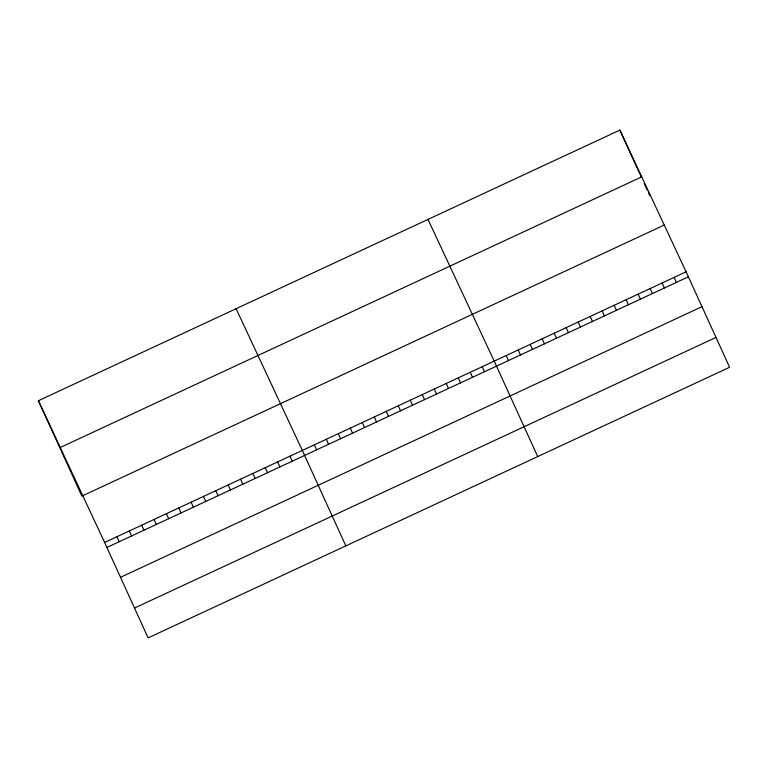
<?xml version="1.0" encoding="UTF-8"?>
<svg xmlns="http://www.w3.org/2000/svg" width="768" height="768" viewBox="0 0 768 768"><rect width="100%" height="100%" fill="white"/><g stroke="black" fill="none" stroke-linecap="round" stroke-linejoin="round"><path stroke-width="1.15" d="M38.4 400.723L619.872 130.099L686.102 271.824L729.6 367.277L148.128 637.901L104.621 542.448L38.4 400.723L81.898 496.176M60.25 447.494L641.731 176.87M82.771 495.677L664.243 225.053M104.621 542.448L686.102 271.824M106.906 547.45L688.378 276.826M120.509 577.296L701.981 306.672M134.525 608.054L715.997 337.43M427.987 219.408L494.218 361.123L537.715 456.576M236.102 308.717L302.323 450.432L345.83 545.885M619.872 130.099L626.688 145.056M627.149 146.054L637.363 168.47M637.757 169.344L639.763 173.741M640.166 174.614L641.366 177.254M644.17 183.408L645.773 186.922M646.166 187.795L647.366 190.435M648.576 193.066L649.776 195.706M674.102 277.402L676.387 282.413M662.112 282.989L664.397 287.99M650.122 288.566L652.406 293.568M638.131 294.144L640.406 299.155M626.131 299.731L628.416 304.733M614.141 305.309L616.426 310.32M602.15 310.896L604.426 315.898M590.16 316.474L592.435 321.475M578.16 322.061L580.445 327.062M566.17 327.638L568.454 332.64M554.179 333.216L556.454 338.227M542.189 338.803L544.464 343.805M530.189 344.381L532.474 349.392M518.198 349.968L520.483 354.97M506.208 355.546L508.483 360.547M482.218 366.71L484.502 371.712M470.227 372.288L472.512 377.299M458.237 377.875L460.512 382.877M446.237 383.453L448.522 388.464M434.246 389.04L436.531 394.042M422.256 394.618L424.541 399.619M410.266 400.195L412.541 405.206M398.266 405.782L400.55 410.784M386.275 411.36L388.56 416.371M374.285 416.947L376.56 421.949M362.294 422.525L364.57 427.536M350.294 428.112L352.579 433.114M338.304 433.69L340.589 438.691M326.314 439.267L328.589 444.278M314.323 444.854L316.598 449.856M289.968 456.182L292.253 461.194M277.613 461.933L279.898 466.944M265.258 467.683L267.542 472.694M252.902 473.434L255.178 478.445M240.547 479.184L242.822 484.195M228.192 484.944L230.467 489.946M215.827 490.694L218.112 495.696M203.472 496.445L205.757 501.446M191.117 502.195L193.402 507.197M178.762 507.946L181.046 512.947M166.406 513.696L168.691 518.698M154.051 519.446L156.326 524.448M141.696 525.197L143.971 530.198M129.341 530.947L131.616 535.949M116.976 536.698L119.261 541.699"/></g></svg>
